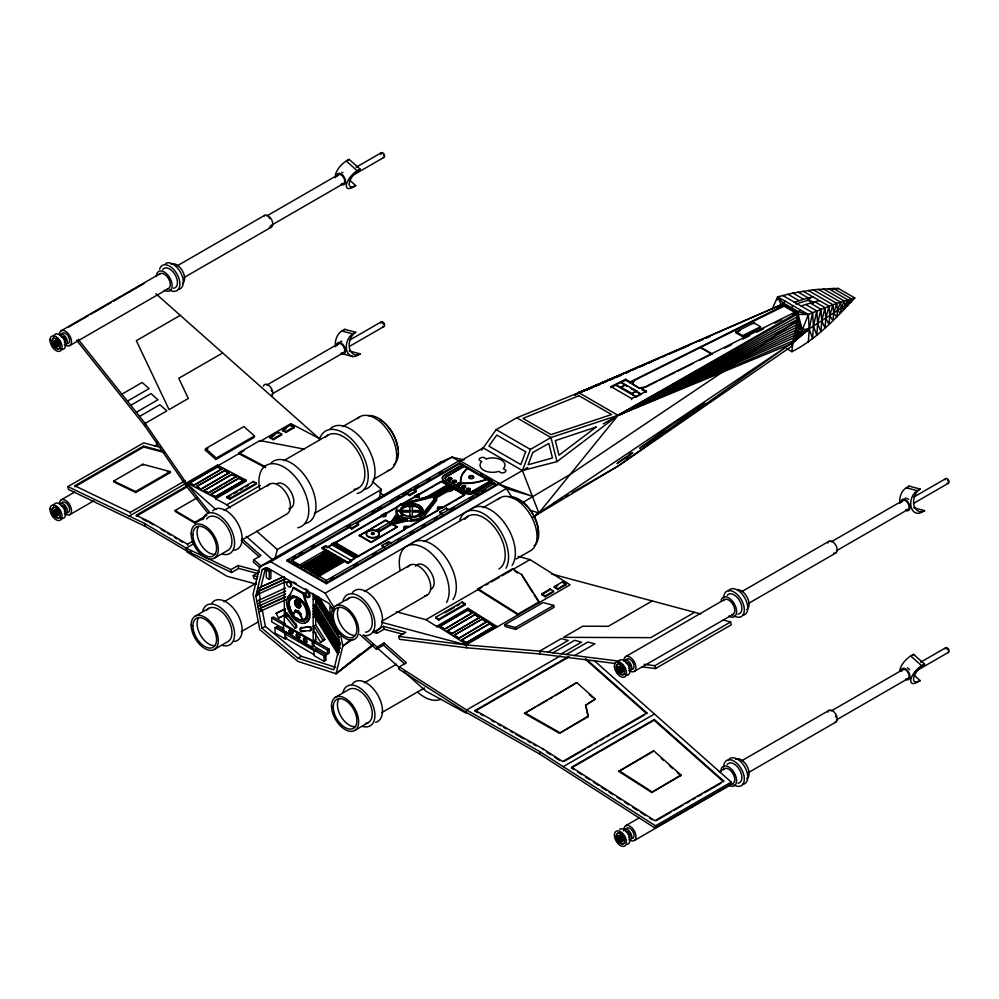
<?xml version="1.0" encoding="UTF-8"?>
<svg xmlns="http://www.w3.org/2000/svg" width="999" height="999" viewBox="0 0 999 999"><rect width="100%" height="100%" fill="white"/><g stroke="black" fill="none" stroke-linecap="round" stroke-linejoin="round"><path stroke-width="1.5" d="M786.613 348.626L791.957 351.698C792.669 338.211 799.113 325.462 798.263 311.638L800.786 310.177M160.215 447.302L143.656 442.857L67.92 486.588L144.593 523.451L186.201 548.126L186.763 551.848L226.885 576.223L256.568 584.178M435.789 617.257L435.751 618.119L438.786 620.017L465.284 604.72L465.309 603.871L462.287 601.96L435.789 617.257L438.811 619.168L438.786 620.017M396.228 611.738L425.924 619.692L437.262 626.835L437.3 625.973L467.969 608.279L496.703 626.361L496.678 627.21M443.356 628.583L440.022 626.048L467.969 609.914L472.44 612.724L445.804 628.521M444.468 629.295L472.44 612.724M447.19 630.993L475.149 614.435L479.607 617.669L451.66 633.816L447.19 630.993L475.149 614.435M451.66 633.816L479.62 617.245M482.33 618.955L454.383 635.089L482.33 618.955L486.813 621.765L460.177 637.562M458.841 638.336L486.813 621.765M462.25 602.822L462.287 601.96M492.644 627.484L466.034 642.856L461.55 640.034L489.522 623.476L493.981 626.71L489.522 623.476M496.703 626.361L466.046 644.068L466.595 647.789L540.209 653.995L615.521 663.511M466.034 642.856L493.993 626.286M467.932 609.128L467.969 608.279M439.997 626.473L467.969 609.914M477.997 588.786L477.972 589.647L518.056 614.872L518.094 614.01L539.198 601.823L521.603 574.562L512.524 568.856L477.997 588.786L518.094 614.01M512.524 568.856L512.499 569.705L530.019 559.59L570.104 584.815L466.009 644.917L398.738 636.413L399.325 639.285L466.595 647.789M521.603 574.562L532.467 592.295M539.198 601.823L539.16 602.684L534.14 594.892M541.758 594.642L541.795 593.793L550.124 588.985L553.521 591.121L553.483 591.982L545.154 596.79L541.758 594.642L548.901 590.521M545.154 596.79L545.192 595.928L553.521 591.121M550.087 589.835L550.124 588.985M554.333 587.387L554.358 586.538L562.687 581.73L566.096 583.866L566.058 584.715L557.729 589.535L554.333 587.387L557.892 585.327M557.729 589.535L557.767 588.673L566.096 583.866M562.662 582.579L562.687 581.73M481.481 450.249L496.178 429.67L516.758 417.782L578.796 392.657L782.579 304.146L797.439 312.737L796.178 327.547L791.782 346.166L618.056 466.083L532.479 517.382M712.237 353.908L700.724 347.265L784.203 306.119L784.252 305.12L630.244 381.93L625.611 379.258L610.926 386.588L610.864 387.587L615.734 385.164L636.5 397.14L631.643 393.831L636.625 390.859L631.643 393.831M615.734 385.164L620.716 382.192L636.625 390.859M627.172 386.438L620.716 382.192M625.624 384.503L620.654 387.475L615.771 384.652M620.691 382.692L625.561 380.257L625.611 379.258M625.561 380.257L630.182 382.929L630.244 381.93M642.682 387.949L639.585 388.361L632.292 384.153L634.29 380.394L700.724 347.265M631.63 399.575L631.68 398.576L646.378 391.246L646.316 392.245L641.695 389.573L641.745 388.574L795.766 311.763L795.704 312.762L792.919 314.148M634.29 380.394L630.182 382.929M639.585 388.361L632.317 383.653M735.913 332.792L735.976 331.793L753.858 322.864L760.551 326.735L760.489 327.734L742.607 336.651L735.913 332.792L740.047 330.731M742.607 336.651L742.657 335.652L760.551 326.735M753.808 323.876L753.858 322.864M789.947 309.44L793.006 305.682M777.472 299.787L777.659 296.815L792.956 293.094L813.286 289.81L833.416 288.486L838.398 288.461L854.794 297.939C836.013 318.094 816.795 339.023 791.957 351.698M808.366 342.232L809.202 328.871L808.366 314.548L777.659 296.815L772.14 309.141M804.195 332.005L845.042 305.669L854.794 297.939L836.737 303.346L812.612 312.699L809.202 328.871L812.612 338.736L813.448 326.198L812.612 312.699L782.754 295.454M816.807 310.926L813.448 326.198L816.807 335.214L817.644 323.551L816.807 310.926L805.694 304.508L801.048 306.019M401.723 510.501L401.885 509.752A9.515 5.495 0 0 1 408.616 505.869L409.902 505.769L409.902 511.476L401.723 511.476L401.723 510.501L409.902 510.501M401.723 511.476L401.885 510.726M413.549 517.457L412.262 517.557L412.262 511.863L420.442 511.863L420.279 512.599A9.515 5.495 0 0 1 413.549 516.483L412.262 516.583M420.279 513.573L420.442 511.863M820.928 309.24L817.644 323.551L820.928 331.631L821.765 320.929L820.928 309.24L810.301 303.109L805.694 304.508M824.987 307.642L821.765 320.929L824.987 328.022L825.823 318.319L824.987 307.642L814.884 301.81L810.301 303.109M464.11 459.952L452.01 457.105L441.071 461.963L259.79 566.633L253.059 594.28L259.79 629.695L297.927 661.425L336.064 673.726L373.139 645.441M336.925 628.296L339.997 644.48L333.841 669.805L297.927 658.216L262.013 628.334L255.844 595.891L262.213 569.742L265.584 567.794L260.914 586.95L257.555 588.898M258.479 593.993L260.077 587.437L283.291 576.935M256.893 601.386L260.252 599.437L259.315 593.506L255.956 595.441M372.714 644.692L336.064 673.726L342.794 646.091L340.559 634.29M803.134 291.209L828.97 306.119L825.823 318.319L828.97 324.375L829.807 315.734L832.891 304.695L808.216 290.447M208.104 513.399L186.201 485.901L144.593 425.586L145.18 423.389L166.821 410.889L159.877 404.732L139.623 416.421M186.201 485.901L186.763 482.817L217.42 465.109L246.166 480.219L246.204 481.118L215.534 498.813L215.497 497.927L186.763 482.817M205.27 450.099L205.657 448.638L243.893 426.561L254.495 435.964L254.108 437.425L215.871 459.503L205.27 450.099L207.904 448.576M215.871 459.503L216.259 458.042L254.495 435.964M241.97 538.761L260.926 555.569L253.846 559.665L253.259 561.85L259.927 567.769M275 558.304L277.347 549.525L381.443 489.435L372.265 481.293M378.696 499.662L381.443 489.435M359.752 634.477L376.436 649.263L377.023 647.065L384.103 642.969L406.406 662.749L399.325 666.845L398.738 669.043L466.009 712.2L539.622 754.058L654.907 828.021L730.644 784.29L731.231 782.092L593.93 660.339M376.436 649.263L383.516 645.167L384.103 642.969M477.809 712.687L475.099 711.138L475.287 710.401L568.094 656.83M585.726 704.57L588.261 716.645L559.44 733.291L524.463 713.398L576.773 682.579L595.329 699.038L585.526 705.306L595.329 699.038M539.622 754.058L540.209 751.86L466.595 710.014L399.325 666.845M542.919 749.7L543.106 748.963L475.287 710.401M559.44 733.291L588.448 715.921M576.773 682.579L555.194 695.654M618.793 771.378L653.571 750.674L680.943 774.949L680.744 775.686L651.673 792.469L618.793 771.378L652.035 752.172M585.601 658.566L646.902 712.924L646.715 713.661L585.414 659.303M654.108 720.217L654.308 719.492L723.701 781.031L723.501 781.755L654.108 720.217L571.403 767.969L574 769.642M653.371 751.41L653.571 750.674M651.673 792.469L680.943 774.949M654.907 828.021L655.494 825.823L731.231 782.092M813.286 289.81L836.737 303.346L833.728 313.174L832.891 320.691L829.807 315.734L828.97 306.119M832.991 289.722L833.416 288.486L851.348 298.838L851.348 301.798L848.651 303.221L847.814 305.632L845.042 305.669L844.192 309.44L841.345 308.142L840.509 302.085L818.343 289.298M840.509 302.085L837.574 310.639L836.737 316.97L833.728 313.174L832.891 304.695M603.246 423.876L618.056 415.322L795.666 330.194L809.202 328.871L792.482 343.281L618.056 415.322L550.973 437.537L530.394 449.425L522.402 470.554L538.873 513.049L533.99 516.92M823.388 288.898L844.192 300.911L841.345 308.142L840.509 313.224L837.574 310.639L836.737 303.346M292.869 587.824L302.984 593.668L305.931 604.108A16.009 9.241 60 0 1 305.931 622.602A16.009 9.241 60 0 1 289.922 613.361A16.009 9.241 60 0 1 289.922 594.867L293.706 587.35L303.821 593.181L306.768 603.633A16.009 9.241 60 0 1 304.42 622.839M828.408 288.636L847.814 299.837L845.042 305.669L844.192 300.911M792.482 343.281L802.272 329.97L808.366 314.548L812.612 312.699M632.292 384.153L633.603 381.98M851.348 298.838L848.651 303.221L847.814 299.837M402.36 505.232L402.36 504.258L404.283 503.409L432.192 496.216L435.314 498.026L421.391 515.247L421.503 518.656A14.723 8.504 0 0 1 411.089 521.141L407.267 520.854L392.482 524.525L392.482 523.064L390.497 521.915L376.298 530.119L376.298 531.081L378.883 529.595M396.353 510.214A14.723 8.504 0 0 1 400.674 504.195L432.43 495.454L436.638 497.877L423.838 514.46L421.503 516.221L418.656 514.585A10.702 6.181 0 0 0 415.184 504.495A10.702 6.181 0 0 0 400.374 510.214L396.353 510.214L396.853 514.835L396.353 511.176L400.374 511.176A10.702 6.181 0 0 0 403.509 515.546M436.638 497.877L436.638 500.312L423.838 516.883L421.503 518.656M390.497 523.376L392.32 520.929M426.123 510.776L424.288 513.124L424.288 512.15M427.959 508.416L429.795 506.056M432.555 502.522L435.314 498.026M779.445 306.331L785.226 301.186M439.011 464.298L441.071 461.963L444.13 461.975M367.132 532.367A6.543 3.784 0 0 0 372.802 538.036A6.543 3.784 0 0 0 378.459 532.367L392.482 524.038L397.402 526.873L371.153 542.519L359.328 535.689L385.577 520.042L390.497 522.889L396.853 513.386C403.034 517.519 384.14 526.148 398.326 515.434L400.674 517.195M336.064 673.726L360.115 654.058M350.075 640.247L342.794 646.091L353.059 639.123M259.79 566.633L270.717 561.775L452.01 457.105L459.577 461.476L483.141 447.877L522.402 470.554L556.992 461.613L618.056 415.322L793.368 340.796L809.202 328.871L806.48 329.72M422.515 509.415A11.826 6.831 0 0 1 421.328 514.597L420.129 515.496L421.328 513.623A11.826 6.831 0 0 0 419.455 505.382A11.826 6.831 0 0 0 405.169 504.295L403.608 504.982L402.36 504.258M574.75 394.992L782.579 304.146M777.697 306.943L781.668 304.82M323.139 640.471L314.036 625.836L314.036 631.693L320.617 642.27L324.825 639.497L315.721 624.862L315.721 617.245M324.825 639.497L320.617 642.27M574.862 395.092L578.796 392.657L618.056 415.322L793.668 337.974L797.739 337.05L809.202 328.871L800.848 332.405L795.067 332.817L618.056 415.322L538.873 513.049L536.126 514.423M432.18 468.219L441.071 461.963M575.024 395.304L578.796 392.657L658.703 358.504M797.165 320.454L723.251 371.578L570.167 474.425L522.365 502.759M291.221 598.863A12.325 7.118 60 0 1 304.932 604.695A12.325 7.118 60 0 1 303.122 619.48L301.86 620.204A12.325 7.118 60 0 1 293.144 615.172L293.569 614.934A6.156 3.559 60 0 1 294.842 612.112L294.842 610.639L296.803 611.763L298.763 610.514M446.528 476.123L446.091 476.411A4.271 2.473 0 0 0 446.091 479.42L466.933 491.458A4.271 2.473 0 0 0 472.14 491.458L490.234 481.043L492.257 482.205L474.587 492.407A7.143 4.121 0 0 1 464.498 492.407L444.443 480.831A7.143 4.121 0 0 1 444.443 475L462.112 464.797L464.123 465.971L446.091 476.898A4.271 2.473 0 0 0 446.091 479.907M796.69 336.713L794.193 338.274L796.053 339.235M797.439 312.737L618.056 415.322L794.405 335.414L799.337 334.777L809.202 328.871L794.305 341.321L793.368 340.796L809.202 328.871L806.605 330.12M335.627 177.647A12.05 4.92 -48.4 0 1 346.303 161.039L349.151 159.403L360.127 169.131A12.05 4.92 -48.4 0 0 349.4 182.268A12.05 4.92 -48.4 0 0 355.719 185.577L352.872 187.225A12.05 4.92 -48.4 0 1 346.553 183.916A12.05 4.92 -48.4 0 1 357.28 170.767L360.127 169.131M61.189 330.744L159.99 273.701M68.506 327.135L88.436 315.622M91.096 314.098L111.026 302.585M113.686 301.049L144.243 283.404M177.397 265.709L264.61 215.359M266.745 215.996L338.486 174.575M356.193 167.22L381.368 152.697M353.571 174.925L384.053 157.33M270.592 225.712L343.656 183.529M184.191 277.46L271.403 227.11M69.755 345.592L168.556 288.536M180.257 315.334L136.339 340.684L169.056 409.602L188.336 398.476L178.759 378.296L222.677 352.947M121.903 394.168L142.145 382.467L149.088 388.636L127.447 401.136M130.757 405.294L151.011 393.606L157.954 399.762L136.314 412.262M335.589 346.69A12.05 8.516 -75 0 1 341.895 331.006L344.742 329.358L355.719 332.305A12.05 8.516 -75 0 0 349.4 347.989A12.05 8.516 -75 0 0 360.127 353.846L357.28 355.494A12.05 8.516 -75 0 1 346.553 349.638A12.05 8.516 -75 0 1 352.872 333.941L355.719 332.305M164.398 452.559L143.719 447.028L74.962 486.713L74.775 485.764L143.531 446.066L162.725 451.211M61.189 499.862L74.538 492.157M154.658 445.904L157.33 444.355M266.745 385.102L338.486 343.693M349.575 340.159L381.368 321.803M113.711 481.031L142.782 464.248L170.155 471.59L170.354 472.539L135.777 492.507L113.911 481.993L113.711 481.031L135.589 491.545L135.777 492.507M349.6 346.328L384.053 326.448M271.915 394.056L343.656 352.647M69.755 514.697L93.794 500.824M135.589 491.545L170.155 471.59M74.775 485.764L130.207 512.412L184.902 480.831M265.572 467.707L238.836 453.658L238.811 452.772L259.915 440.584L304.345 449.138M129.271 516.083L185.589 483.566M189.46 482.167L197.452 477.547M205.457 472.939L209.453 470.629M212.125 469.08L214.785 467.544M244.118 450.611L217.457 466.009L217.42 465.109M261.288 440.696L290.884 423.613L320.292 439.061M192.844 484.952L189.473 482.742L217.42 466.608L221.89 468.956L195.292 484.777M189.485 483.191L217.432 467.057L221.915 469.405M269.942 437.013L278.271 432.205L281.668 434.003L281.706 434.89L273.376 439.697L269.967 437.912L269.942 437.013L273.339 438.811L281.668 434.003M282.505 429.757L290.834 424.95L294.243 426.735L294.28 427.634L285.951 432.442L282.542 430.656L282.505 429.757L285.914 431.543L294.243 426.735M269.967 437.912L274.737 435.164M282.542 430.656L286.114 428.596M186.913 485.926L136.126 515.247L149.163 521.515L187.5 544.255L187.7 545.204M136.314 516.208L187.1 486.888M189.473 482.742L193.943 485.102L221.89 468.956M196.653 486.525L224.6 470.392L229.083 472.739L201.149 489.323L196.653 486.525L224.625 470.829L229.096 473.189M201.136 488.873L229.083 472.739M221.641 485.414L208.329 493.094L203.858 490.746L231.793 474.163L236.263 476.511L224.3 483.878M203.858 490.746L231.805 474.612L236.276 476.96M204.395 517.807L195.042 523.214L175.287 511.5L175.062 510.526L197.34 497.677M203.846 490.297L208.316 492.644L236.263 476.511M211.026 494.08L238.973 477.934L243.469 480.731L238.998 478.384L211.051 494.517L215.497 496.428L243.456 480.294M211.051 494.517L215.522 496.878L242.133 481.506M215.497 497.927L246.166 480.219M283.828 460.626L328.034 435.102M342.732 426.61L359.827 416.745M226.86 496.79L253.359 481.493L256.381 483.091L256.418 483.978L229.92 499.275L226.898 497.689L226.86 496.79L229.882 498.389L256.381 483.091M226.898 497.689L230.869 495.392M233.516 493.868L237.5 491.57M240.147 490.034L242.794 488.511M245.442 486.975L248.089 485.452M175.1 510.539L194.842 522.252L206.868 515.309M215.534 498.813L226.885 504.782L260.252 485.514M224.001 510.464L269.543 484.178M187.5 544.255L192.882 541.146M194.231 543.493L186.201 548.126L230.956 569.63L231.543 572.514L238.624 568.419L257.954 573.601M241.271 540.372L286.813 514.073A17.27 9.965 60 0 0 285.614 492.232A17.27 9.965 60 0 0 267.607 485.976M214.335 558.154L227.959 550.287A19.193 11.089 60 0 0 226.623 525.998A19.193 11.089 60 0 0 206.606 519.03M314.348 513.486L358.554 487.962M373.251 479.47L390.347 469.605M230.956 569.63L238.037 565.546L258.853 571.128M256.805 579.283L253.846 578.483L253.259 575.611L259.166 572.202M266.283 569.892L267.969 568.918L270.904 570.616L270.904 578.396L269.231 579.37L266.283 577.659L266.283 569.892L269.231 571.59L270.904 570.616M527.797 467.445L326.398 583.716L287.125 561.051L287.125 560.077L459.577 460.514L498.851 483.179L498.851 484.153L506.418 488.523L532.367 496.253L498.851 484.153M287.125 561.051L289.822 559.49M292.52 557.942L295.204 556.381M299.25 554.045L301.948 552.497M311.376 547.04L314.073 545.491M346.403 526.823L350.449 524.487M372.003 512.037L374.7 510.489M377.397 508.928L381.443 506.593M390.871 501.148L393.569 499.6M396.253 498.039L398.951 496.478M402.997 494.155L405.694 492.594M408.379 491.033L411.076 489.485M415.122 487.15L417.819 485.589M427.247 480.144L429.945 478.596M439.373 473.151L442.07 471.59M494.78 483.179L459.577 462.862L291.196 560.077L326.398 580.394L494.78 483.179L494.78 484.153L459.577 463.836L413.823 490.247M195.142 616.196L208.766 608.329M291.196 561.051L349.3 527.497L351.823 528.958L358.554 525.074L358.554 524.1L356.031 522.639M356.031 523.613L407.093 494.13L409.627 495.591L416.358 491.708L416.358 490.734L413.823 489.273M224.001 601.76L256.144 583.204M349.3 527.497L349.3 526.523L351.823 527.984L358.554 524.1M407.093 494.13L407.093 493.156L409.627 494.617L416.358 490.734M445.704 474.762L462.112 465.284L462.112 464.31M299.75 565.009L326.111 549.8L326.111 550.774L322.277 548.563L322.277 547.589L325.637 545.641L351.386 560.514L351.386 561.488L348.027 563.424L344.618 561.45L318.256 576.673L318.256 575.699L344.618 560.489L344.618 561.45M446.528 476.61L464.123 466.458L464.123 465.484M322.277 548.563L325.637 546.615M331.98 543.931L355.207 557.33L355.207 558.304L331.98 544.892L331.98 543.931L332.929 543.381L356.156 557.267L332.929 543.381M333.891 542.832L334.84 542.282L358.067 555.681L358.067 556.655L333.891 542.832L357.105 556.718L358.067 555.681M381.218 516.471L381.218 515.496L385.402 513.086A6.119 3.534 0 0 1 385.414 515.509L385.414 516.483A6.119 3.534 0 0 1 381.218 516.471L334.84 543.244M414.685 497.152L414.685 496.178L418.868 493.756A6.119 3.534 0 0 1 418.881 496.178L418.881 497.152A6.119 3.534 0 0 1 414.685 497.152L405.369 502.522M331.98 544.405L326.898 547.34L326.898 546.378M332.929 543.856L414.685 496.665M415.734 496.053L441.446 481.206L452.872 487.312L448.401 489.897L446.653 489.31M326.898 547.827L331.98 544.892M385.414 516.483A6.119 3.534 0 0 0 385.402 514.06L398.713 506.368M443.843 489.098L449.051 485.114L448.089 484.565L448.089 485.526L441.446 481.693L418.868 494.73L418.868 493.756M322.153 553.059L324.787 551.535M256.755 592.17L284.615 579.245M301.436 566.47L327.784 551.261L329.47 551.748L303.109 567.444M304.433 566.683L329.47 552.222M359.328 535.689L368.519 530.382M371.141 528.871L385.577 520.529L389.273 522.664M424.612 498.114L448.089 484.565M255.844 595.891L259.216 593.943M284.34 579.582L285.602 578.858L258.853 590.958L258.054 594.23L285.602 581.768L284.34 582.492M442.732 488.761L443.344 487.562L445.417 489.023L448.613 489.41A4.933 2.847 0 0 0 452.897 486.85L453.733 488.786L463.461 494.405M442.507 488.536L443.344 487.562M304.795 568.419L331.156 553.196L332.842 553.683L306.481 569.393M428.134 497.19L442.882 488.548M449.051 485.114L443.344 488.049M430.794 496.141L442.732 489.248L442.732 488.274M430.282 497.052L443.506 489.41L444.518 489.935L432.43 496.915M450.961 486.213L445.329 489.46L444.305 488.948L450 485.664L450.961 486.213L446.453 489.298M432.929 496.003L443.506 489.897L443.556 487.799M445.454 488.773L450 485.664M309.116 567.869L332.842 554.17M433.778 496.615L444.518 490.422L445.754 490.809L445.754 489.847M400.674 516.221L403.721 517.569L403.721 519.03L400.674 517.682L400.674 516.221L403.509 514.585A10.702 6.181 0 0 0 411.089 516.396L411.089 521.141M434.627 496.753L445.754 490.322L447.252 490.559L435.639 497.265M446.653 489.797L451.91 486.763M334.515 555.144L308.167 569.867L334.515 554.657L336.201 555.631L309.84 571.328M434.627 497.24L444.518 491.52M446.653 490.284L451.91 487.25M449.525 489.735L452.872 487.799L452.897 486.85M378.284 532.23L378.284 531.268L392.482 523.064L407.267 519.393L403.721 518.543L395.204 521.503L393.206 520.354M435.639 498.239L447.327 491.533A5.919 3.422 0 0 0 453.733 488.786M311.164 570.566L336.201 556.118M311.526 572.302L337.887 557.08L339.56 557.567L313.211 573.276L339.56 558.054M257.405 604.058L259.927 602.609L259.415 599.924L285.464 588.024M257.917 606.743L260.439 605.294L260.951 607.979L258.416 609.427M284.34 591.77L285.602 591.033L259.503 602.847L260.015 605.531L285.602 593.955L284.34 594.68M314.897 574.238L341.246 559.028L342.932 560.002L316.571 575.212L342.932 560.002M359.328 535.202L371.153 542.032L397.402 526.873M258.928 612.112L262.3 610.177L265.384 626.398L301.286 656.268L335.764 667.394M284.34 597.602L285.602 596.865L260.527 608.216L261.039 610.901L285.602 599.787L284.34 600.511M289.922 594.867L290.759 594.393A16.009 9.241 60 0 0 287.837 598.551M355.207 557.33L356.156 556.78M358.067 556.655L404.445 529.882L404.445 528.908L408.628 526.498L408.628 527.46M409.965 526.698L437.912 510.551L437.912 509.59L442.095 507.167L442.095 508.141L464.672 495.104L452.872 487.799A4.933 2.847 0 0 1 452.21 489.023M464.672 494.617L350.125 560.751L351.386 561.488M322.277 547.589L348.027 562.449L355.207 558.304M473.888 490.959L490.234 481.53L490.234 480.556M381.98 545.392L384.503 546.853L384.503 547.814L381.98 546.366L381.98 545.392L388.711 541.508L391.233 542.957M439.772 512.025L442.295 513.486L442.295 514.448L439.772 512.999L439.772 512.025L446.503 508.141L449.026 509.59M813.536 303.421L808.154 300.312L808.154 299.338L812.686 296.728L794.317 302.135M386.014 544.03L388.711 542.482M444.443 475L444.443 475.487A7.143 4.121 0 0 0 444.443 481.318L464.498 492.894A7.143 4.121 0 0 0 474.587 492.894L492.257 482.692L492.257 481.718M302.984 593.668L303.821 593.181M330.444 579.033L333.154 577.472M353.421 565.759L357.48 563.424M372.34 554.845L376.398 552.497M397.952 540.059L400.636 538.498M410.04 533.066L412.737 531.518M422.14 526.086L424.825 524.537M434.228 519.105L436.925 517.557M450.374 509.79L454.408 507.455M469.205 498.913L473.251 496.578M475.936 495.029L478.633 493.469M481.318 491.92L485.364 489.585M241.271 631.668L258.679 621.615M295.379 600.774A4.158 2.41 60 0 1 295.841 600.349L297.927 600.549L299.588 602.996A4.158 2.41 60 0 1 299.588 607.804A4.158 2.41 60 0 1 295.417 605.394A4.158 2.41 60 0 1 295.417 600.586L296.691 599.862M300.237 601.373L298.264 601.96L296.029 600.399L297.29 599.675M287.125 560.077L326.398 582.742L498.851 483.179M296.74 601.073L298.689 601.71L298.264 604.87L296.74 603.995L295.417 600.586M296.029 600.399L297.927 600.549M276.074 613.299L285.177 609.178L285.177 615.034L278.596 618.006L276.074 613.299L285.564 608.791M214.335 649.45L227.959 641.583A19.193 11.089 60 0 0 226.623 617.295A19.193 11.089 60 0 0 206.606 610.327M284.34 609.665L285.177 609.178M296.89 603.908L300.012 605.719L300.012 606.68L295.417 604.52L295.841 603.309M312.35 593.818L313.199 593.331L313.199 641.021L284.34 624.35L283.491 624.837L283.491 630.581L312.35 647.24L314.036 646.266L327.497 654.045L329.183 653.071L329.183 649.188L315.721 641.42L312.35 643.356M283.828 628.833L271.716 621.84L271.716 617.956L273.401 616.982L285.514 623.975M298.689 602.447L299.525 601.96L298.264 604.87M295.417 604.52L300.012 606.68M299.55 602.085L300.387 601.598M296.74 603.995L298.689 604.632M299.7 602.297L300.549 601.81M313.199 596.241L314.885 595.267L338.374 633.041M286.089 613.548L286.925 613.074L295.841 624.038A2.597 1.498 60 0 1 296.765 626.423A2.597 1.498 60 0 1 295.841 627.734L294.992 628.221L286.089 617.245A2.597 1.498 60 0 1 285.152 614.86A2.597 1.498 60 0 1 286.089 613.548L294.992 624.525A2.597 1.498 60 0 1 295.929 626.91A2.597 1.498 60 0 1 294.992 628.221M278.596 618.006L285.539 614.66M295.417 603.558L300.012 605.719M262.013 628.334L265.384 626.398M284.34 615.521L285.177 615.034M313.199 599.163L314.885 598.189L314.885 595.267M305.931 604.108L306.768 603.633M294.842 610.639L295.692 610.152L297.64 611.276L296.803 611.763M270.717 561.775L325.125 593.194L506.418 488.523L512.674 498.513M286.089 617.245L286.925 616.758M294.43 612.35L295.692 611.625A6.156 3.559 60 0 1 298.763 611.925M286.863 637.961L285.177 638.935L275.087 633.104L275.087 627.634L276.76 626.66L315.721 650.124L315.721 649.15L314.036 650.124L314.036 655.594L324.138 661.425L325.811 660.451L325.811 654.982L315.721 649.15M313.199 605.519L315.721 604.058L315.721 598.975M424.163 541.645L468.369 516.133M483.079 507.642L500.174 497.777M313.199 608.428L314.885 607.454L314.885 604.545L339.872 644.717M300.587 615.908L301.011 614.198L297.927 611.001M313.199 611.338L314.885 610.377L322.078 621.94M294.992 624.525L295.841 624.038M313.199 614.26L314.885 613.286L314.885 610.377M313.199 617.17L315.721 615.721M275.087 627.634L285.177 633.466L286.863 632.492M285.177 634.427L286.863 633.466M335.477 605.931L349.101 598.064M300.849 627.909L310.602 626.735A2.597 1.498 60 0 1 311.538 629.12A2.597 1.498 60 0 1 310.602 630.431L300.849 631.605A2.597 1.498 60 0 1 299.925 629.22A2.597 1.498 60 0 1 300.849 627.909L310.602 626.735M364.348 591.495L409.89 565.197M285.177 637.961L314.036 654.62M297.927 633.166L298.763 632.679M300.849 631.605L304.67 630.881M313.199 626.323L315.721 624.862M313.199 632.18L314.036 631.693M283.491 624.837L312.35 641.495L315.721 639.56M553.396 503.421L556.081 501.86M560.127 499.525L562.824 497.977M565.521 496.416L568.206 494.867M572.252 492.532L618.056 466.083L791.982 342.982L538.873 513.049L530.269 510.227M297.927 658.216L301.286 656.268M314.036 651.098L315.721 650.124M314.036 646.266L314.036 642.382L327.497 650.162L329.183 649.188M381.606 621.403L427.147 595.104M314.036 650.124L324.138 655.956L325.811 654.982M324.138 656.917L325.811 655.956M324.138 660.451L325.811 659.477M398.738 636.413L405.819 632.317L383.516 626.348L376.436 630.431L377.023 633.304L384.103 629.22L403.434 634.39M516.221 558.978L530.694 550.624A30.519 17.62 60 0 0 529.295 513.111A30.519 17.62 60 0 0 497.752 499.7M425.924 619.692L481.955 587.337M485.939 585.039L488.586 583.503M491.246 581.98L499.213 577.372M501.873 575.836L511.163 570.479M445.03 612.762L454.308 607.404M456.955 605.881L459.602 604.345M438.811 619.168L465.309 603.871M437.262 626.835L439.935 625.299M443.931 622.989L446.603 621.44M449.263 619.904L457.267 615.284M461.263 612.974L466.595 609.902M335.477 697.227L349.101 689.36A19.193 11.089 60 0 1 369.468 702.659A19.193 11.089 60 0 1 365.497 723.476M364.348 682.792L396.491 664.235M461.55 640.034L489.51 623.9M504.832 624.65L543.069 602.572L553.671 605.406L554.058 607.33L515.821 629.407L505.219 626.56L504.832 624.65L515.434 627.484L553.671 605.406M381.606 712.699L424.475 687.949M354.67 730.469L368.306 722.602M547.964 652.172L568.219 640.484L561.263 638.623L539.622 651.111L466.009 644.917L381.606 622.302M552.947 652.797L574.6 640.309L581.543 642.17L561.288 653.858M652.222 600.948L608.304 626.298L582.779 626.198L563.498 637.337L650.724 637.662L694.63 612.312M560.252 655.943L466.595 710.014L466.046 713.099L425.924 691.133L404.133 671.815M566.271 654.482L587.924 641.995L594.867 643.856L574.625 655.544M475.099 711.138L569.243 656.78M900.024 503.459A12.05 8.516 -75 0 1 906.343 487.774L909.19 486.126L920.154 489.073A12.05 8.516 -75 0 0 913.848 504.757A12.05 8.516 -75 0 0 924.574 510.614L921.715 512.262A12.05 8.516 -75 0 1 911.001 506.406A12.05 8.516 -75 0 1 917.307 490.709L920.154 489.073M524.463 713.398L535.152 707.23M537.824 705.681L547.177 700.287M549.85 698.738L552.522 697.202M625.636 656.63L724.437 599.587M741.845 591.583L829.058 541.233M831.193 541.87L902.934 500.462M914.023 496.928L945.816 478.571M914.048 503.096L948.501 483.204M836.363 550.824L908.103 509.403M748.638 603.346L835.838 552.996M634.203 671.465L733.004 614.422M644.093 664.323L654.907 665.684L730.644 621.965L731.231 624.837L655.494 668.568L641.658 666.808M646.902 712.924L562.712 761.538L543.106 748.963M563.848 761.5L585.227 749.15M587.899 747.614L591.92 745.291M594.592 743.756L597.265 742.207M599.937 740.671L603.945 738.348M606.618 736.812L609.29 735.264M611.962 733.716L644.043 715.197M563.249 766.645L654.432 713.998M654.308 719.492L571.59 767.244L654.944 820.716L723.701 781.031M899.749 671.141A12.05 4.92 -48.4 0 1 910.751 656.031L913.598 654.395L924.574 664.123A12.05 4.92 -48.4 0 0 913.848 677.26A12.05 4.92 -48.4 0 0 920.154 680.581L917.307 682.217A12.05 4.92 -48.4 0 1 911.001 678.908A12.05 4.92 -48.4 0 1 921.715 665.759L924.574 664.123M625.636 825.736L638.985 818.031M719.093 771.777L724.437 768.693M741.845 760.701L829.058 710.351M831.193 710.988L902.934 669.567M920.641 662.225L945.816 647.689M656.093 820.679L670.928 812.112M673.626 810.551L683.066 805.107M685.764 803.546L689.797 801.21M692.494 799.662L695.192 798.101M697.889 796.54L701.935 794.205M704.632 792.657L720.803 783.316M915.371 671.453L948.501 652.322M836.363 719.942L908.103 678.521M748.638 772.452L835.838 722.102M634.203 840.584L733.004 783.528M797.627 314.023L618.056 415.322L796.178 327.547L802.272 329.97L798.201 314.36L783.004 305.582M472.14 491.933L472.639 491.208M621.89 386.863L624.363 385.626M645.804 387.038L656.867 381.518M659.64 380.132L674.862 372.54M677.634 371.166L692.856 363.574M699.775 360.115L710.851 354.595M724.737 348.164L731.693 344.692M742.819 339.136L749.774 335.664M756.743 332.192L763.698 328.721M774.824 323.177L781.792 319.705M637.762 396.029L641.47 394.18L636.588 391.358M797.527 334.478L794.929 335.714L797.739 337.05M260.914 586.95L282.767 577.06M260.951 607.979L284.628 597.252M262.213 569.742L266.983 567.619L328.871 603.346L332.842 609.702M661.563 357.28L665.846 355.457M668.693 354.233L688.673 345.691M698.663 341.421L702.946 339.598M705.806 338.374L710.077 336.551M621.853 374.5L578.796 392.657L591.858 387.824M624.725 373.289L629.033 371.466M631.905 370.254L636.213 368.444M639.073 367.232L644.817 364.81M649.125 362.999L651.997 361.788M621.753 374.787L578.796 392.657L591.87 387.749M626.048 373.002L628.908 371.803M606.081 381.456L578.796 392.657L591.795 387.699M608.953 380.282L613.261 378.509M616.133 377.335L620.441 375.574M598.901 384.528L578.796 392.657L591.745 387.487M601.76 383.366L606.068 381.618M594.63 386.338L598.95 384.615M403.721 519.03L395.204 521.503M299.525 602.684L300.849 602.26M298.264 603.408L299.588 602.996M795.704 304.008L808.154 300.312M814.884 301.81L819.417 300.612M404.283 504.383L432.192 497.19L435.314 498.988M835.688 289.098L838.398 288.461M639.61 387.862L644.255 387.25M408.616 506.843L409.902 506.743M412.262 510.501L420.442 510.501L420.442 511.476L412.262 511.476L412.262 505.769L413.549 505.869A9.515 5.495 0 0 1 420.279 509.752L420.442 510.501M402.847 514.897A9.515 5.495 0 0 1 401.885 513.573L401.723 511.863L409.902 511.863L409.902 517.557M798.201 314.36L808.366 314.548L798.263 311.638L782.704 302.647L777.659 296.815L781.093 304.483M412.262 506.743L413.549 506.843M408.616 516.483L409.902 516.583M403.721 517.569L411.089 518.718M619.392 661.201L539.622 651.111L540.209 653.995M341.895 331.006L352.872 333.941M906.343 487.774L917.307 490.709M349.151 350.911L360.127 353.846M352.722 356.506L341.745 353.571A12.05 8.516 -75 0 0 344.031 353.459M913.598 507.679L924.574 510.614M518.144 556.406L530.019 559.59M551.598 573.988L700.636 613.923M723.139 619.954L730.644 621.965M167.47 471.778L170.354 472.539M67.92 486.588L68.506 489.46L145.18 526.323L186.788 550.998L191.308 552.21M253.259 575.611L257.705 576.798M372.577 632.117L377.023 633.304M796.203 330.507L800.848 332.405M795.604 333.129L799.337 334.777M376.298 530.119L378.284 531.268M445.417 489.985L445.329 488.986M142.832 519.343L148.052 521.853M186.788 550.998L231.543 572.514M466.933 491.933L466.446 491.208M292.008 426.436L294.28 427.634M238.811 452.772L265.534 466.82M224.3 469.605L227.035 471.041M233.878 474.637L242.095 478.958M197.79 487.562L200.025 488.736M524.662 712.662L559.627 732.554M480.519 714.223L483.229 715.771M491.371 720.391L494.08 721.94M498.151 724.25L500.861 725.786M503.583 727.334L506.293 728.87M510.364 731.193L513.074 732.729M515.784 734.277L523.926 738.898M527.996 741.208L530.706 742.756M533.416 744.292L536.138 745.841M798.051 292.083L808.154 297.927M808.154 299.338L813.536 302.447M792.956 293.094L803.571 299.225M787.849 294.218L798.963 300.624M735.976 331.793L742.657 335.652M700.699 347.764L712.212 354.408M641.745 388.574L646.378 391.246M631.068 388.686L633.666 390.184M636.251 391.683L640.147 393.931M620.679 386.975L631.668 393.319M610.926 386.588L631.68 398.576M516.758 417.782L550.973 437.537L556.992 461.613M496.178 429.67L530.394 449.425M480.531 473.576L483.141 475.087M485.764 476.598L492.307 480.369M465.122 490.921L446.528 479.707M420.129 514.522L421.391 515.247M400.674 504.195L403.509 505.831L403.509 507.779A10.702 6.181 0 0 0 400.736 513.748M411.089 517.357A10.702 6.181 0 0 0 418.656 515.546L421.503 517.195A14.723 8.504 0 0 1 411.089 519.68M392.482 524.525L397.402 527.36M293.644 562.462L298.526 565.284M293.519 581.967L296.141 583.478M305.319 588.786L307.954 590.297M331.955 615.584L329.995 614.447L329.995 606.68L332.929 608.379L332.929 611.488M271.716 617.956L283.828 624.949M314.46 650.849L285.602 634.19L285.602 637.724M149.35 522.477L153.322 524.825M161.251 529.532L165.222 531.88M167.857 533.454L170.504 535.014M174.475 537.375L177.123 538.936M179.758 540.509L182.405 542.07M563.786 583.291L566.058 584.715M554.358 586.538L557.767 588.673M515.084 571.341L517.682 572.976M541.795 593.793L545.192 595.928M463.261 603.446L465.284 604.72M473.164 612.412L477.072 614.885M480.994 617.345L484.915 619.817M487.524 621.453L492.757 624.75M467.944 610.339L472.427 613.149M475.137 614.86L479.607 617.669M482.317 619.38L486.788 622.19M440.022 626.048L444.493 628.858M447.202 630.569L451.673 633.378M454.383 635.089L458.866 637.899M461.575 639.61L466.046 642.419M455.494 636.226L457.729 637.624M437.3 625.973L466.046 644.068M618.993 770.641L651.872 791.732M546.84 752.21L550.749 754.732M554.67 757.242L559.902 760.589M577.909 772.152L581.818 774.662M585.726 777.16L589.635 779.67M593.543 782.18L598.751 785.526M601.361 787.187L606.568 790.534M609.165 792.207L613.074 794.717M616.982 797.214L620.891 799.724M624.8 802.234L628.708 804.744M632.617 807.242L637.824 810.589M640.421 812.262L645.629 815.609M649.537 818.106L652.147 819.779M540.209 751.86L655.494 825.823M443.506 489.897L442.732 489.248M297.502 600.799L298.976 602.097M398.326 515.921L400.674 517.682M910.751 656.031L921.715 665.759M346.303 161.039L357.28 170.767M913.573 674.737L920.154 680.581M349.138 179.745L355.719 185.577M155.856 293.706L319.255 438.598M379.77 492.257L384.415 496.378M589.335 694.63L592.807 697.714M661.35 758.491L663.636 760.514M669.342 765.571L672.764 768.606M677.322 772.652L680.744 775.686M205.657 448.638L216.259 458.042M226.885 504.782L230.319 507.829M256.706 531.218L277.347 549.525M383.516 645.167L404.707 663.96M363.673 635.239L377.023 647.065M376.598 647.402L399.538 667.744M78.209 339.323L145.18 423.389L186.788 483.716L215.934 509.552M246.241 536.426L273.039 560.202M241.383 540.946L259.228 556.78M253.846 559.665L261.626 566.558M442.507 488.049L447.327 490.084A5.919 3.422 0 0 0 453.733 487.337M76.536 340.159L144.593 425.586M186.788 483.716L209.64 512.4M325.125 593.194L334.503 608.179M318.968 597.09L333.554 620.541M317.307 596.266L334.34 623.638M338.773 634.59L314.46 595.516L314.46 598.426L338.761 637.487M315.684 599.487L322.977 611.201M324.6 613.811L339.173 637.237M315.721 604.058L339.91 642.931M314.885 607.454L340.159 648.089M339.735 648.326L314.46 607.704L314.46 610.614L339.248 650.449M323.676 624.512L330.07 634.79M331.668 637.362L334.066 641.208M335.664 643.781L338.861 648.925M314.885 613.286L339.148 652.285M338.723 652.534L314.46 613.523L314.46 616.445L338.199 654.607M585.876 706.73L588.261 716.645M420.279 510.726L420.442 511.476M401.723 511.863L401.885 512.599A9.515 5.495 0 0 0 406.331 515.934M654.907 665.684L655.494 668.568M515.434 627.484L515.821 629.407M383.516 626.348L384.103 629.22M238.037 565.546L238.624 568.419M194.842 522.252L195.042 523.214M143.531 446.066L143.719 447.028M142.782 464.248L142.982 465.209M144.593 523.451L145.18 526.323M130.207 512.412L130.407 513.374M290.834 424.95L290.871 425.849M285.914 431.543L285.951 432.442M278.271 432.205L278.296 433.104M273.339 438.811L273.376 439.697M259.915 440.584L259.94 441.471M253.359 481.493L253.396 482.392M229.882 498.389L229.92 499.275M486.775 478.558L486.775 479.52A39.123 22.59 0 0 1 460.776 483.466L460.776 482.979A39.123 22.59 0 0 1 467.594 467.969L486.775 479.045A39.123 22.59 0 0 1 460.776 482.979M467.594 467.482L467.594 468.456A39.123 22.59 0 0 0 460.776 483.466M459.577 460.514L459.577 461.476M459.577 462.862L459.577 463.836M447.252 490.072L447.252 491.533M446.503 508.141L446.503 509.115M444.518 489.448L444.518 490.422M442.095 507.167A6.119 3.534 0 0 0 437.899 507.167L437.899 508.129A6.119 3.534 0 0 0 437.912 510.551M433.391 496.003L433.391 497.465M432.192 496.216L432.192 497.19M425.487 497.265L425.487 498.713M425.312 512.412L425.312 514.835M422.003 498.164L422.003 499.625M418.656 514.585L418.656 515.546M409.627 494.617L409.627 495.591M407.717 502.584L407.717 503.558M407.267 518.419L407.267 520.854M408.628 526.498A6.119 3.534 0 0 0 404.433 526.485L404.433 527.46A6.119 3.534 0 0 0 404.445 529.882M400.374 510.214L400.374 512.15M385.402 513.086L385.402 514.06M351.823 527.984L351.823 528.958M348.027 562.449L348.027 563.424M346.765 561.725L346.765 562.699M341.246 559.028L314.897 573.763L314.897 574.725M337.887 557.08L311.526 571.815L311.526 572.789M331.156 553.196L304.795 567.932L304.795 568.906M327.784 551.261L301.436 565.983L301.436 566.957M327.497 650.162L327.497 654.045M326.398 580.394L326.398 581.368M326.398 582.742L326.398 583.716M324.138 655.956L324.138 661.425M315.721 632.192L315.721 641.42M312.35 641.495L312.35 647.24M299.588 605.956L299.588 606.93M297.165 600.836L297.165 603.746M295.692 610.152L295.692 611.625M285.177 633.466L285.177 638.935M284.34 576.673L284.34 624.35M276.76 626.66L276.76 627.634M269.231 571.59L269.231 579.37M405.731 506.793A10.702 6.181 0 0 1 416.433 506.793M418.656 507.779A10.702 6.181 0 0 1 421.79 512.15M419.33 514.897A9.515 5.495 0 0 1 415.846 516.908M368.169 531.58A6.543 3.784 0 0 1 376.074 530.981M472.952 478.384A2.385 1.374 0 0 1 469.031 477.872A2.385 1.374 0 0 1 471.466 476.036A2.385 1.374 0 0 1 473.326 478.096M456.118 481.168A1.786 1.036 0 0 1 454.582 482.717A1.786 1.036 0 0 1 453.034 481.168M453.321 480.956A1.786 1.036 0 0 1 455.844 480.956M451.198 478.284A1.786 1.036 0 0 1 451.086 479.795A1.786 1.036 0 0 1 448.476 479.595A1.786 1.036 0 0 1 449.051 478.121M449.475 478.009A1.786 1.036 0 0 1 450.399 478.009M465.109 486.313A1.786 1.036 0 0 1 464.997 487.824A1.786 1.036 0 0 1 462.387 487.637A1.786 1.036 0 0 1 462.962 486.151M460.102 483.466A1.786 1.036 0 0 1 460.364 485.152A1.786 1.036 0 0 1 457.542 484.715A1.786 1.036 0 0 1 459.215 483.329M470.029 489.198A1.786 1.036 0 0 1 468.494 490.746A1.786 1.036 0 0 1 466.945 489.198M467.232 488.986A1.786 1.036 0 0 1 469.755 488.986M396.353 512.637A14.723 8.504 0 0 1 396.853 510.439M419.081 495.129A6.119 3.534 0 0 1 418.881 497.152M438.936 507.979A6.119 3.534 0 0 1 441.071 507.979M404.433 527.46A6.119 3.534 0 0 1 405.119 527.347M385.414 515.509A6.119 3.534 0 0 1 381.218 515.496M418.881 496.178A6.119 3.534 0 0 1 414.685 496.178M437.912 509.59A6.119 3.534 0 0 1 437.899 507.167M404.445 528.908A6.119 3.534 0 0 1 404.433 526.485M373.127 533.054A1.286 0.737 0 0 1 373.913 534.14A1.286 0.737 0 0 1 371.89 534.29A1.286 0.737 0 0 1 372.152 533.129M293.569 614.934A12.325 7.118 60 0 1 291.246 598.413A12.325 7.118 60 0 1 304.595 606.118A12.325 7.118 60 0 1 302.285 619.967A6.156 3.559 60 0 0 301.011 615.671M300.012 602.747A4.158 2.41 60 0 1 300.012 607.554A4.158 2.41 60 0 1 295.841 605.157M295.08 603.184A4.158 2.41 60 0 1 295.08 601.423M309.765 627.222A2.597 1.498 60 0 1 310.689 629.607A2.597 1.498 60 0 1 309.765 630.918M286.251 615.584A2.597 1.498 60 0 1 286.925 613.074M301.698 631.118A2.597 1.498 60 0 1 301.436 630.744M301.198 630.357A2.597 1.498 60 0 1 301.011 629.944M300.761 628.733A2.597 1.498 60 0 1 301.698 627.422M287.55 582.067A2.972 1.723 60 0 1 291.071 583.016A2.972 1.723 60 0 1 290.122 586.525M306.131 594.642A2.972 1.723 60 0 1 307.23 591.783A2.972 1.723 60 0 1 310.027 595.254A2.972 1.723 60 0 1 307.954 596.903M307.405 596.503A2.972 1.723 60 0 1 306.905 595.978M293.182 631.83A2.385 1.374 60 0 1 291.546 633.329A2.385 1.374 60 0 1 289.922 629.944A2.385 1.374 60 0 1 292.395 630.194M300.224 637.362A2.385 1.374 60 0 1 297.927 636.75A2.385 1.374 60 0 1 297.315 633.741M298.326 633.428A2.385 1.374 60 0 1 299.2 633.928M299.962 634.865A2.385 1.374 60 0 1 300.224 635.426M307.168 641.783A2.385 1.374 60 0 1 304.957 640.671A2.385 1.374 60 0 1 304.52 637.911M305.145 637.549A2.385 1.374 60 0 1 305.981 637.774M307.143 618.668A13.686 7.905 60 0 1 296.266 617.594M291.92 612.2A13.686 7.905 60 0 1 293.931 595.779M293.144 615.172A6.156 3.559 60 0 1 297.502 612.662A6.156 3.559 60 0 1 301.86 620.204M299.9 612.749A6.156 3.559 60 0 1 300.949 613.861M508.891 496.603A28.122 16.234 60 0 1 534.078 516.271A28.122 16.234 60 0 1 534.078 545.791M515.247 498.489A25.812 14.91 60 0 1 538.074 534.777M464.947 519.305A30.519 17.62 60 0 1 496.765 530.369A30.519 17.62 60 0 1 498.888 568.98M411.613 543.781A35.252 20.355 60 0 1 445.242 556.78A35.252 20.355 60 0 1 452.972 599.575M470.666 509.69A35.252 20.355 60 0 1 504.295 522.689A35.252 20.355 60 0 1 512.037 565.471M459.552 521.203A35.252 20.355 60 0 1 492.42 520.691A35.252 20.355 60 0 1 505.981 568.194M400.124 570.417A35.252 20.355 60 0 1 426.648 549.637A35.252 20.355 60 0 1 446.553 602.509M415.572 566.146A14.086 8.129 60 0 1 430.257 571.253A14.086 8.129 60 0 1 431.243 589.073M407.942 566.995A17.27 9.965 60 0 1 427.147 575.162A17.27 9.965 60 0 1 424.625 595.879M343.044 600.799A22.927 13.237 60 0 1 370.167 608.066A22.927 13.237 60 0 1 362.899 635.189M346.953 600.062A19.193 11.089 60 0 1 368.306 609.14A19.193 11.089 60 0 1 365.497 632.18M352.235 592.844A22.927 13.237 60 0 1 377.734 603.696A22.927 13.237 60 0 1 374.388 631.206M355.157 635.389A16.721 9.653 60 0 1 340.884 624.974A16.721 9.653 60 0 1 338.998 607.404M623.863 660.551A8.566 4.945 60 0 1 629.919 657.055A8.566 4.945 60 0 1 635.976 667.544A8.566 4.945 60 0 1 629.919 671.041M626.323 659.577A5.869 3.384 60 0 1 633.204 663.036A5.869 3.384 60 0 1 630.993 669.293M723.476 600.474A8.566 4.945 60 0 1 733.004 604.532A8.566 4.945 60 0 1 731.755 614.81M624.05 660.888A5.869 3.384 60 0 1 630.931 664.347A5.869 3.384 60 0 1 628.721 670.604M625.574 662.774A3.384 1.961 60 0 1 629.333 664.385A3.384 1.961 60 0 1 628.846 668.443M618.006 662.349A8.566 4.945 60 0 1 628.146 665.072A8.566 4.945 60 0 1 625.424 675.199M624.887 673.638A5.994 3.459 60 0 1 618.631 671.465A5.994 3.459 60 0 1 618.206 663.873M620.117 663.711A5.994 3.459 60 0 1 621.216 664.173M622.302 664.972A5.994 3.459 60 0 1 623.326 666.058M624.213 667.344A5.994 3.459 60 0 1 624.887 668.743M619.205 666.583A3.272 1.886 60 0 1 623.214 668.893A3.272 1.886 60 0 1 621.216 671.74M620.616 671.303A3.272 1.886 60 0 1 619.58 670.017M621.99 670.416A1.548 0.899 60 0 1 620.541 669.692A1.548 0.899 60 0 1 620.254 667.894M620.928 667.682A1.548 0.899 60 0 1 622.165 668.993M721.103 600.249A11.151 6.431 60 0 1 730.094 598.826A11.151 6.431 60 0 1 736.575 612.325A11.151 6.431 60 0 1 728.721 616.108M727.197 595.454A11.151 6.431 60 0 1 739.597 600.724A11.151 6.431 60 0 1 737.961 614.098M723.701 597.976A14.598 8.429 60 0 1 734.028 592.02A14.598 8.429 60 0 1 744.342 609.902A14.598 8.429 60 0 1 734.028 615.859M728.483 590.846A14.598 8.429 60 0 1 744.73 597.764A14.598 8.429 60 0 1 742.594 615.284M737.274 589.635A11.151 6.431 60 0 1 747.464 597.864A11.151 6.431 60 0 1 746.79 609.44M827.821 543.006A6.781 3.921 60 0 1 835.838 545.154A6.781 3.921 60 0 1 833.69 553.184M901.985 501.798A5.17 2.985 60 0 1 908.103 503.446A5.17 2.985 60 0 1 906.455 509.552M901.036 502.347A6.331 3.659 60 0 1 905.519 499.762A6.331 3.659 60 0 1 909.989 507.517A6.331 3.659 60 0 1 905.519 510.102M905.169 498.064A6.331 3.659 60 0 1 906.243 498.176M907.404 498.663A6.331 3.659 60 0 1 908.566 499.512M945.266 479.795A2.672 1.548 60 0 1 947.152 478.708A2.672 1.548 60 0 1 949.05 481.98A2.672 1.548 60 0 1 947.152 483.079M947.664 480.169A1.436 0.837 60 0 1 948.138 481.156M907.055 487.762A12.05 8.516 -75 0 1 909.19 486.126M908.466 510.227A12.05 8.516 -75 0 1 906.193 510.339M720.841 771.565A11.151 6.431 60 0 1 728.721 767.007A11.151 6.431 60 0 1 736.6 780.669A11.151 6.431 60 0 1 728.721 785.214M723.701 767.095A14.598 8.429 60 0 1 734.028 761.138A14.598 8.429 60 0 1 744.342 779.02A14.598 8.429 60 0 1 734.028 784.977M623.863 829.657A8.566 4.945 60 0 1 629.919 826.161A8.566 4.945 60 0 1 635.976 836.663A8.566 4.945 60 0 1 629.919 840.159M723.476 769.592A8.566 4.945 60 0 1 733.528 774.637A8.566 4.945 60 0 1 730.294 783.778M621.99 839.535A1.548 0.899 60 0 1 620.254 838.273A1.548 0.899 60 0 1 620.928 836.8M624.887 842.756A5.994 3.459 60 0 1 619.417 841.595A5.994 3.459 60 0 1 617.22 834.215A5.994 3.459 60 0 1 622.302 834.09M623.326 835.164A5.994 3.459 60 0 1 624.213 836.45M728.483 759.964A14.598 8.429 60 0 1 744.73 766.87A14.598 8.429 60 0 1 742.594 784.39M727.197 764.56A11.151 6.431 60 0 1 739.597 769.842A11.151 6.431 60 0 1 737.961 783.216M625.911 829.607A5.869 3.384 60 0 1 632.442 830.818A5.869 3.384 60 0 1 631.992 838.511M623.638 830.918A5.869 3.384 60 0 1 630.581 832.779A5.869 3.384 60 0 1 628.721 839.722M619.58 829.245A8.566 4.945 60 0 1 628.671 835.176A8.566 4.945 60 0 1 626.885 844.467M618.893 836.85A3.272 1.886 60 0 1 621.216 835.514A3.272 1.886 60 0 1 623.526 839.522A3.272 1.886 60 0 1 621.216 840.858M735.639 759.252A11.151 6.431 60 0 1 746.79 765.684A11.151 6.431 60 0 1 746.79 778.558M625.948 831.543A3.384 1.961 60 0 1 629.545 833.89A3.384 1.961 60 0 1 628.846 837.562M827.821 712.125A6.781 3.921 60 0 1 835.376 713.523A6.781 3.921 60 0 1 834.852 722.414M901.985 670.916A5.17 2.985 60 0 1 908.103 672.552A5.17 2.985 60 0 1 906.455 678.671M355.157 726.685A16.721 9.653 60 0 1 340.884 716.271A16.721 9.653 60 0 1 338.998 698.701M343.044 692.095A22.927 13.237 60 0 1 370.167 699.362A22.927 13.237 60 0 1 362.899 726.485M352.235 684.14A22.927 13.237 60 0 1 377.235 694.13A22.927 13.237 60 0 1 375.574 722.314M945.266 648.913A2.672 1.548 60 0 1 946.99 647.727A2.672 1.548 60 0 1 949.025 650.699A2.672 1.548 60 0 1 947.651 652.397M946.652 648.688A1.436 0.837 60 0 1 947.152 648.826M947.664 649.275A1.436 0.837 60 0 1 948.039 649.924M440.634 699.288A35.252 20.355 60 0 1 417.744 692.245M901.036 671.453A6.331 3.659 60 0 1 905.519 668.868A6.331 3.659 60 0 1 909.989 676.635A6.331 3.659 60 0 1 905.519 679.22M835.614 715.946A5.17 2.985 60 0 1 835.976 717.17M911.325 655.943A12.05 4.92 -48.4 0 1 913.598 654.395M907.404 667.782A6.331 3.659 60 0 1 909.652 669.767M336.588 345.579A6.331 3.659 60 0 1 341.071 342.994A6.331 3.659 60 0 1 345.554 350.749A6.331 3.659 60 0 1 341.071 353.346M53.559 505.594A8.566 4.945 60 0 1 63.699 508.304A8.566 4.945 60 0 1 60.976 518.444M59.603 335.015A5.869 3.384 60 0 1 66.496 338.461A5.869 3.384 60 0 1 64.273 344.73M263.374 386.238A6.781 3.921 60 0 1 270.404 386.938A6.781 3.921 60 0 1 271.403 396.228M60.44 516.883A5.994 3.459 60 0 1 54.183 514.697A5.994 3.459 60 0 1 53.771 507.117M55.669 506.943A5.994 3.459 60 0 1 56.768 507.405M59.765 510.576A5.994 3.459 60 0 1 60.44 511.975M61.463 334.615A5.869 3.384 60 0 1 68.407 336.476A5.869 3.384 60 0 1 66.546 343.419M159.028 274.6A8.566 4.945 60 0 1 168.556 278.646A8.566 4.945 60 0 1 167.308 288.923M325.612 437.038A30.519 17.62 60 0 1 359.203 453.883A30.519 17.62 60 0 1 354.083 489.335M59.416 334.665A8.566 4.945 60 0 1 65.472 331.168A8.566 4.945 60 0 1 71.528 341.658A8.566 4.945 60 0 1 65.472 345.167M337.537 175.924A5.17 2.985 60 0 1 343.656 177.56A5.17 2.985 60 0 1 342.02 183.679M53.559 336.476A8.566 4.945 60 0 1 63.699 339.185A8.566 4.945 60 0 1 60.976 349.325M336.588 176.461A6.331 3.659 60 0 1 341.071 173.876A6.331 3.659 60 0 1 345.554 181.643A6.331 3.659 60 0 1 341.071 184.228M341.795 172.29A6.331 3.659 60 0 1 342.957 172.79M268.956 217.707A5.17 2.985 60 0 1 269.83 218.631M263.848 216.071A6.781 3.921 60 0 1 271.815 220.055A6.781 3.921 60 0 1 269.243 227.31M57.542 513.648A1.548 0.899 60 0 1 55.994 512.762A1.548 0.899 60 0 1 55.994 510.964M56.481 510.926A1.548 0.899 60 0 1 57.542 511.863M61.126 336.9A3.384 1.961 60 0 1 64.898 338.499A3.384 1.961 60 0 1 64.398 342.57M162.75 269.568A11.151 6.431 60 0 1 175.15 274.85A11.151 6.431 60 0 1 173.514 288.224M380.881 154.52A2.672 1.548 60 0 1 382.217 152.61A2.672 1.548 60 0 1 384.54 155.507A2.672 1.548 60 0 1 383.204 157.405M59.416 503.783A8.566 4.945 60 0 1 65.472 500.287A8.566 4.945 60 0 1 71.528 510.776A8.566 4.945 60 0 1 65.472 514.273M60.44 347.764A5.994 3.459 60 0 1 54.183 345.592A5.994 3.459 60 0 1 53.771 337.999M56.768 338.299A5.994 3.459 60 0 1 60.44 342.869M54.533 341.208A3.272 1.886 60 0 1 58.404 342.245A3.272 1.886 60 0 1 57.368 346.116M55.607 344.842A3.272 1.886 60 0 1 55.132 344.143M156.668 443.481A11.151 6.431 60 0 1 157.455 441.745M171.191 264.26A11.151 6.431 60 0 1 182.342 270.692A11.151 6.431 60 0 1 182.342 283.566M61.876 502.809A5.869 3.384 60 0 1 68.769 506.268A5.869 3.384 60 0 1 66.546 512.524M59.603 504.12A5.869 3.384 60 0 1 66.496 507.579A5.869 3.384 60 0 1 64.273 513.836M383.216 154.283A1.436 0.837 60 0 1 383.691 155.27M212.65 510.889A22.927 13.237 60 0 1 237.887 523.538A22.927 13.237 60 0 1 234.041 550.174M202.71 519.767A22.927 13.237 60 0 1 229.832 527.035A22.927 13.237 60 0 1 222.565 554.158M380.819 323.027A2.672 1.548 60 0 1 382.717 321.94A2.672 1.548 60 0 1 384.603 325.212A2.672 1.548 60 0 1 382.717 326.311M337.537 345.042A5.17 2.985 60 0 1 343.656 346.678A5.17 2.985 60 0 1 342.02 352.784M271.166 390.072A5.17 2.985 60 0 1 271.528 391.296M54.758 509.815A3.272 1.886 60 0 1 58.766 512.125A3.272 1.886 60 0 1 56.768 514.972M55.607 513.948A3.272 1.886 60 0 1 55.132 513.249M340.721 341.296A6.331 3.659 60 0 1 341.795 341.408M214.81 645.654A16.721 9.653 60 0 1 200.537 635.252A16.721 9.653 60 0 1 198.664 617.682M211.9 603.121A22.927 13.237 60 0 1 237.4 613.96A22.927 13.237 60 0 1 234.041 641.47M202.71 611.063A22.927 13.237 60 0 1 229.832 618.331A22.927 13.237 60 0 1 222.565 645.454M61.126 506.018A3.384 1.961 60 0 1 64.898 507.617A3.384 1.961 60 0 1 64.398 511.675M271.278 462.762A35.252 20.355 60 0 1 309.24 482.529A35.252 20.355 60 0 1 304.895 523.626M259.777 489.398A35.252 20.355 60 0 1 274.825 463.811A35.252 20.355 60 0 1 305.969 495.329A35.252 20.355 60 0 1 297.702 527.772M276.81 483.653A14.086 8.129 60 0 1 291.758 493.406A14.086 8.129 60 0 1 288.836 508.678M214.81 554.358A16.721 9.653 60 0 1 200.537 543.956A16.721 9.653 60 0 1 198.664 526.386M159.603 269.218A14.598 8.429 60 0 1 171.366 267.357A14.598 8.429 60 0 1 179.857 285.04A14.598 8.429 60 0 1 169.58 289.985M165.684 263.449A14.598 8.429 60 0 1 181.181 273.564A14.598 8.429 60 0 1 178.147 289.398M156.393 276.573A11.151 6.431 60 0 1 164.273 272.015A11.151 6.431 60 0 1 172.165 285.677A11.151 6.431 60 0 1 164.273 290.222M57.542 344.543A1.548 0.899 60 0 1 56.219 343.981A1.548 0.899 60 0 1 55.707 342.257M57.043 342.133A1.548 0.899 60 0 1 57.717 343.107M330.332 428.658A35.252 20.355 60 0 1 368.294 448.426A35.252 20.355 60 0 1 363.948 489.522M319.218 440.184A35.252 20.355 60 0 1 357.817 446.528A35.252 20.355 60 0 1 357.13 493.456M382.205 322.814A1.436 0.837 60 0 1 382.979 323.139M383.216 323.401A1.436 0.837 60 0 1 383.591 324.051M342.62 331.006A12.05 8.516 -75 0 1 344.742 329.358M346.878 160.951A12.05 4.92 -48.4 0 1 349.151 159.403M379.632 419.468A25.812 14.91 60 0 1 397.852 449.7M397.727 453.746A25.812 14.91 60 0 1 397.265 456.181M368.556 415.572A28.122 16.234 60 0 1 393.731 435.239A28.122 16.234 60 0 1 393.731 464.772M357.417 418.681A30.519 17.62 60 0 1 390.347 434.365A30.519 17.62 60 0 1 387.462 470.729M525.674 451.773L520.829 464.572L488.861 446.116L496.765 435.077L525.674 451.773M532.767 452.547L528.146 464.747L552.472 457.979L548.826 443.406L532.767 452.547M617.931 462.5L617.032 463.686L627.597 456.593L625.973 458.703L632.792 452.809L630.082 453.309L628.458 455.432L617.931 462.5M641.445 446.815L639.71 448.339L669.854 428.621L704.832 403.084L674.687 422.789L641.445 446.815M596.103 427.085L558.99 455.219L555.332 440.596L596.103 427.085M797.489 316.758L618.056 415.322L796.615 324.875L802.272 329.97L797.489 316.758M797.277 319.468L618.056 415.322L796.99 322.178L802.272 329.97L797.277 319.468M578.97 395.729L522.989 418.406L551.048 434.615L611.588 414.56L578.97 395.729M599.013 384.715L596.116 385.851L599.05 384.815M377.422 531.093L376.074 530.494A6.543 3.784 0 0 0 366.346 533.116A6.543 3.784 0 0 0 373.938 537.487A6.543 3.784 0 0 0 378.459 531.88L377.422 531.093M486.288 458.878L483.766 457.43A3.821 2.21 0 0 0 479.183 460.064L481.705 461.526A12.488 7.218 0 0 0 483.691 470.229A12.488 7.218 0 0 0 498.776 471.378L501.298 472.827A3.821 2.21 0 0 0 505.869 470.192L503.346 468.731A12.488 7.218 0 0 0 501.361 460.027A12.488 7.218 0 0 0 486.288 458.878M372.152 533.928A1.286 0.737 0 0 0 374.076 533.291A1.286 0.737 0 0 0 372.152 532.642A1.286 0.737 0 0 0 372.152 533.928M397.29 519.93A1.411 0.812 0 0 0 399.4 519.218A1.411 0.812 0 0 0 397.29 518.518A1.411 0.812 0 0 0 397.29 519.93M470.079 478.109A2.385 1.374 0 0 0 473.638 476.923A2.385 1.374 0 0 0 470.079 475.736A2.385 1.374 0 0 0 470.079 478.109M467.594 490.122A1.786 1.036 0 0 0 470.279 489.235A1.786 1.036 0 0 0 467.594 488.336A1.786 1.036 0 0 0 467.594 490.122M462.962 487.45A1.786 1.036 0 0 0 465.634 486.55A1.786 1.036 0 0 0 462.962 485.664A1.786 1.036 0 0 0 462.962 487.45M458.329 484.765A1.786 1.036 0 0 0 461.001 483.878A1.786 1.036 0 0 0 458.329 482.979A1.786 1.036 0 0 0 458.329 484.765M453.683 482.092A1.786 1.036 0 0 0 456.368 481.206A1.786 1.036 0 0 0 453.683 480.307A1.786 1.036 0 0 0 453.683 482.092M448.676 479.245A1.786 1.036 0 0 0 451.66 478.796A1.786 1.036 0 0 0 449.475 477.522A1.786 1.036 0 0 0 448.676 479.245M397.29 519.443A1.411 0.812 0 0 0 399.4 518.743A1.411 0.812 0 0 0 397.29 518.031A1.411 0.812 0 0 0 397.29 519.443M288.249 603.146A13.686 7.905 60 0 0 302.759 621.203A13.686 7.905 60 0 0 302.759 601.848A13.686 7.905 60 0 0 288.249 603.146M289.023 630.906A2.385 1.374 60 0 0 291.546 634.04A2.385 1.374 60 0 0 291.546 630.681A2.385 1.374 60 0 0 289.023 630.906M296.241 635.064A2.385 1.374 60 0 0 298.763 638.211A2.385 1.374 60 0 0 298.763 634.84A2.385 1.374 60 0 0 296.241 635.064M303.459 639.235A2.385 1.374 60 0 0 305.981 642.369A2.385 1.374 60 0 0 305.981 639.01A2.385 1.374 60 0 0 303.459 639.235M286.638 583.141A2.972 1.723 60 0 0 289.785 587.062A2.972 1.723 60 0 0 289.785 582.854A2.972 1.723 60 0 0 286.638 583.141M305.007 593.743A2.972 1.723 60 0 0 308.167 597.677A2.972 1.723 60 0 0 308.167 593.468A2.972 1.723 60 0 0 305.007 593.743M331.506 614.71A19.193 11.089 60 0 0 351.86 640.047A19.193 11.089 60 0 0 351.86 612.899A19.193 11.089 60 0 0 331.506 614.71M333.254 615.721A16.721 9.653 60 0 0 350.986 637.787A16.721 9.653 60 0 0 350.986 614.148A16.721 9.653 60 0 0 333.254 615.721M614.397 666.008A8.566 4.945 60 0 0 623.476 677.322A8.566 4.945 60 0 0 623.476 665.197A8.566 4.945 60 0 0 614.397 666.008M616.208 667.057A5.994 3.459 60 0 0 622.577 674.974A5.994 3.459 60 0 0 622.577 666.495A5.994 3.459 60 0 0 616.208 667.057M618.144 668.181A3.272 1.886 60 0 0 621.603 672.489A3.272 1.886 60 0 0 621.603 667.869A3.272 1.886 60 0 0 618.144 668.181M619.355 668.88A1.548 0.899 60 0 0 621.003 670.928A1.548 0.899 60 0 0 621.003 668.731A1.548 0.899 60 0 0 619.355 668.88M616.208 836.175A5.994 3.459 60 0 0 622.577 844.093A5.994 3.459 60 0 0 622.577 835.601A5.994 3.459 60 0 0 616.208 836.175M619.355 837.986A1.548 0.899 60 0 0 621.003 840.034A1.548 0.899 60 0 0 621.003 837.849A1.548 0.899 60 0 0 619.355 837.986M331.506 706.006A19.193 11.089 60 0 0 351.86 731.343A19.193 11.089 60 0 0 351.86 704.195A19.193 11.089 60 0 0 331.506 706.006M618.144 837.287A3.272 1.886 60 0 0 621.603 841.608A3.272 1.886 60 0 0 621.603 836.975A3.272 1.886 60 0 0 618.144 837.287M614.397 835.127A8.566 4.945 60 0 0 623.476 846.428A8.566 4.945 60 0 0 623.476 834.315A8.566 4.945 60 0 0 614.397 835.127M333.254 707.017A16.721 9.653 60 0 0 350.986 729.083A16.721 9.653 60 0 0 350.986 705.444A16.721 9.653 60 0 0 333.254 707.017M49.95 509.253A8.566 4.945 60 0 0 59.041 520.554A8.566 4.945 60 0 0 59.041 508.441A8.566 4.945 60 0 0 49.95 509.253M49.95 340.135A8.566 4.945 60 0 0 59.041 351.436A8.566 4.945 60 0 0 59.041 339.323A8.566 4.945 60 0 0 49.95 340.135M191.159 533.691A19.193 11.089 60 0 0 211.526 559.015A19.193 11.089 60 0 0 211.526 531.868A19.193 11.089 60 0 0 191.159 533.691M54.908 512.112A1.548 0.899 60 0 0 56.556 514.16A1.548 0.899 60 0 0 56.556 511.963A1.548 0.899 60 0 0 54.908 512.112M51.761 510.302A5.994 3.459 60 0 0 58.129 518.206A5.994 3.459 60 0 0 58.129 509.727A5.994 3.459 60 0 0 51.761 510.302M51.761 341.183A5.994 3.459 60 0 0 58.129 349.101A5.994 3.459 60 0 0 58.129 340.609A5.994 3.459 60 0 0 51.761 341.183M53.696 342.295A3.272 1.886 60 0 0 57.168 346.616A3.272 1.886 60 0 0 57.168 341.983A3.272 1.886 60 0 0 53.696 342.295M54.908 342.994A1.548 0.899 60 0 0 56.556 345.042A1.548 0.899 60 0 0 56.556 342.857A1.548 0.899 60 0 0 54.908 342.994M53.696 511.413A3.272 1.886 60 0 0 57.168 515.721A3.272 1.886 60 0 0 57.168 511.101A3.272 1.886 60 0 0 53.696 511.413M192.907 625.998A16.721 9.653 60 0 0 210.652 648.064A16.721 9.653 60 0 0 210.652 624.412A16.721 9.653 60 0 0 192.907 625.998M191.159 624.987A19.193 11.089 60 0 0 211.526 650.312A19.193 11.089 60 0 0 211.526 623.164A19.193 11.089 60 0 0 191.159 624.987M192.907 534.702A16.721 9.653 60 0 0 210.652 556.768A16.721 9.653 60 0 0 210.652 533.116A16.721 9.653 60 0 0 192.907 534.702"/></g></svg>
